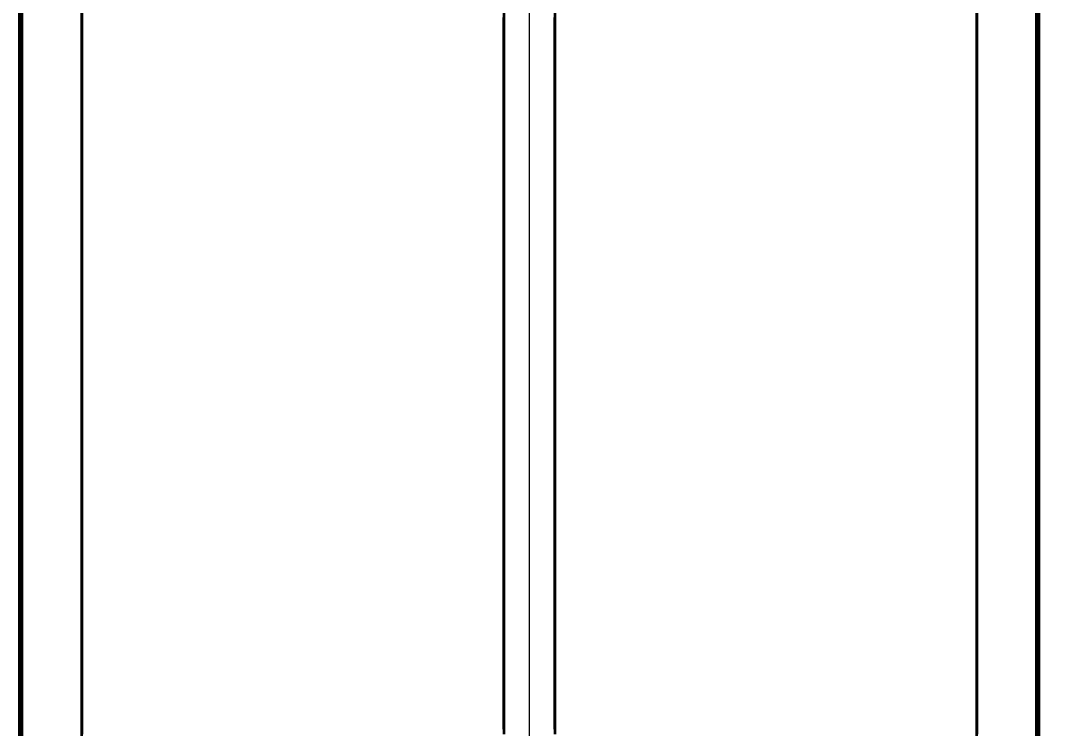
# Model space of a CAD drawing. Header units: millimetres. Extents: x 0 to 2208, y 0 to 420.
# Drawn here: x 67.88 to 72.97, y 68.21 to 71.69 of the extents above; entities that cross this region are included whole.
import ezdxf

# ---------------------------------------------------------------- set-up
doc = ezdxf.new("R2010")
doc.units = ezdxf.units.MM
doc.linetypes.add('IRAM-E-TRAZOS', pattern=[5, 4, -1])
for name, color, linetype, lineweight in [('01-VISIBLE', 7, 'CONTINUOUS', 70), ('02-OCULTA', 4, 'IRAM-E-TRAZOS', 35), ('04-COTA', 3, 'CONTINUOUS', 18)]:
    doc.layers.add(name, color=color, linetype=linetype, lineweight=lineweight)
doc.styles.add('ISO3098', font='isocpeur.ttf')
doc.dimstyles.new('FLAMA-IRAM', dxfattribs={"dimtxt": 3.5, "dimasz": 3.5, "dimexe": 2, "dimexo": 1.5, "dimgap": 1, "dimtad": 1, "dimdec": 1, "dimtxsty": 'ISO3098', "dimblk": 'IRAM_FLECHA', "dimblk1": 'IRAM_FLECHA', "dimblk2": 'IRAM_FLECHA', "dimcen": 2.5, "dimclrd": 256, "dimclre": 256, "dimclrt": 256, "dimazin": 3, "dimtfac": 1, "dimtmove": 0, "dimatfit": 3, "dimlwd": 18, "dimlwe": 18})

# ---------------------------------------------------------------- blocks, each defined once
blk = doc.blocks.new('IRAM_FLECHA')
blk.add_solid([(0, 0), (-1, 0.125), (-1, -0.125)])

msp = doc.modelspace()

# ---------------------------------------------------------------- linework, layer by layer
at = {"layer": '01-VISIBLE'}
for points in [[(67.8841, 68.1591), (67.8841, 68.2341), (67.8841, 68.3091), (67.8841, 68.3841), (67.8841, 68.4591), (67.8841, 68.5341), (67.8841, 68.6091), (67.8841, 68.6841), (67.8841, 68.7591), (67.8841, 68.8341), (67.8841, 68.9091), (67.8841, 68.9841), (67.8841, 69.0591), (67.8841, 69.1341), (67.8841, 69.2091), (67.8841, 69.2841), (67.8841, 69.3591), (67.8841, 69.4341), (67.8841, 69.5091), (67.8841, 69.5841), (67.8841, 69.6591), (67.8841, 69.7341), (67.8841, 69.8091), (67.8841, 69.8841), (67.8841, 69.9591), (67.8841, 70.0341), (67.8841, 70.1091), (67.8841, 70.1841), (67.8841, 70.2591), (67.8841, 70.3341), (67.8841, 70.4091), (67.8841, 70.4841), (67.8841, 70.5591), (67.8841, 70.6341), (67.8841, 70.7091), (67.8841, 70.7841), (67.8841, 70.8591), (67.8841, 70.9341), (67.8841, 71.0091), (67.8841, 71.0841), (67.8841, 71.1591), (67.8841, 71.2341), (67.8841, 71.3091), (67.8841, 71.3841), (67.8841, 71.4591), (67.8841, 71.5341), (67.8841, 71.6091), (67.8841, 71.6841), (67.8841, 71.7591)], [(72.8841, 68.1591), (72.8841, 68.2341), (72.8841, 68.3091), (72.8841, 68.3841), (72.8841, 68.4591), (72.8841, 68.5341), (72.8841, 68.6091), (72.8841, 68.6841), (72.8841, 68.7591), (72.8841, 68.8341), (72.8841, 68.9091), (72.8841, 68.9841), (72.8841, 69.0591), (72.8841, 69.1341), (72.8841, 69.2091), (72.8841, 69.2841), (72.8841, 69.3591), (72.8841, 69.4341), (72.8841, 69.5091), (72.8841, 69.5841), (72.8841, 69.6591), (72.8841, 69.7341), (72.8841, 69.8091), (72.8841, 69.8841), (72.8841, 69.9591), (72.8841, 70.0341), (72.8841, 70.1091), (72.8841, 70.1841), (72.8841, 70.2591), (72.8841, 70.3341), (72.8841, 70.4091), (72.8841, 70.4841), (72.8841, 70.5591), (72.8841, 70.6341), (72.8841, 70.7091), (72.8841, 70.7841), (72.8841, 70.8591), (72.8841, 70.9341), (72.8841, 71.0091), (72.8841, 71.0841), (72.8841, 71.1591), (72.8841, 71.2341), (72.8841, 71.3091), (72.8841, 71.3841), (72.8841, 71.4591), (72.8841, 71.5341), (72.8841, 71.6091), (72.8841, 71.6841), (72.8841, 71.7591)]]:
    msp.add_lwpolyline(points, dxfattribs=at)
at = {"layer": '02-OCULTA'}
for points in [[(67.8841, 68.1741), (67.8841, 68.2281), (67.8841, 68.2821), (67.8841, 68.3361), (67.8841, 68.3901), (67.8841, 68.4441), (67.8841, 68.4981), (67.8841, 68.5521), (67.8841, 68.6061), (67.8841, 68.6601), (67.8841, 68.7141), (67.8841, 68.7681), (67.8841, 68.8221), (67.8841, 68.8761), (67.8841, 68.9301), (67.8841, 68.9841), (67.8841, 69.0381), (67.8841, 69.0921), (67.8841, 69.1461), (67.8841, 69.2001), (67.8841, 69.2541), (67.8841, 69.3081), (67.8841, 69.3621), (67.8841, 69.4161), (67.8841, 69.4701), (67.8841, 69.5241), (67.8841, 69.5781), (67.8841, 69.6321), (67.8841, 69.6861), (67.8841, 69.7401), (67.8841, 69.7941), (67.8841, 69.8481), (67.8841, 69.9021), (67.8841, 69.9561), (67.8841, 70.0101), (67.8841, 70.0641), (67.8841, 70.1181), (67.8841, 70.1721), (67.8841, 70.2261), (67.8841, 70.2801), (67.8841, 70.3341), (67.8841, 70.3881), (67.8841, 70.4421), (67.8841, 70.4961), (67.8841, 70.5501), (67.8841, 70.6041), (67.8841, 70.6581), (67.8841, 70.7121), (67.8841, 70.7661), (67.8841, 70.8201), (67.8841, 70.8741), (67.8841, 70.9281), (67.8841, 70.9821), (67.8841, 71.0361), (67.8841, 71.0901), (67.8841, 71.1441), (67.8841, 71.1981), (67.8841, 71.2521), (67.8841, 71.3061), (67.8841, 71.3601), (67.8841, 71.4141), (67.8841, 71.4681), (67.8841, 71.5221), (67.8841, 71.5761), (67.8841, 71.6301), (67.8841, 71.6841), (67.8841, 71.7381)], [(67.8841, 71.7341), (67.8841, 71.6841), (67.8841, 71.6341), (67.8841, 71.5841), (67.8841, 71.5341), (67.8841, 71.4841), (67.8841, 71.4341), (67.8841, 71.3841), (67.8841, 71.3341), (67.8841, 71.2841), (67.8841, 71.2341), (67.8841, 71.1841), (67.8841, 71.1341), (67.8841, 71.0841), (67.8841, 71.0341), (67.8841, 70.9841), (67.8841, 70.9341), (67.8841, 70.8841), (67.8841, 70.8341), (67.8841, 70.7841), (67.8841, 70.7341), (67.8841, 70.6841), (67.8841, 70.6341), (67.8841, 70.5841), (67.8841, 70.5341), (67.8841, 70.4841), (67.8841, 70.4341), (67.8841, 70.3841), (67.8841, 70.3341), (67.8841, 70.2841), (67.8841, 70.2341), (67.8841, 70.1841), (67.8841, 70.1341), (67.8841, 70.0841), (67.8841, 70.0341), (67.8841, 69.9841), (67.8841, 69.9341), (67.8841, 69.8841), (67.8841, 69.8341), (67.8841, 69.7841), (67.8841, 69.7341), (67.8841, 69.6841), (67.8841, 69.6341), (67.8841, 69.5841), (67.8841, 69.5341), (67.8841, 69.4841), (67.8841, 69.4341), (67.8841, 69.3841), (67.8841, 69.3341), (67.8841, 69.2841), (67.8841, 69.2341), (67.8841, 69.1841), (67.8841, 69.1341), (67.8841, 69.0841), (67.8841, 69.0341), (67.8841, 68.9841), (67.8841, 68.9341), (67.8841, 68.8841), (67.8841, 68.8341), (67.8841, 68.7841), (67.8841, 68.7341), (67.8841, 68.6841), (67.8841, 68.6341), (67.8841, 68.5841), (67.8841, 68.5341), (67.8841, 68.4841), (67.8841, 68.4341), (67.8841, 68.3841), (67.8841, 68.3341), (67.8841, 68.2841), (67.8841, 68.2341), (67.8841, 68.1841)], [(67.8841, 71.7341), (67.8841, 71.6841), (67.8841, 71.6341), (67.8841, 71.5841), (67.8841, 71.5341), (67.8841, 71.4841), (67.8841, 71.4341), (67.8841, 71.3841), (67.8841, 71.3341), (67.8841, 71.2841), (67.8841, 71.2341), (67.8841, 71.1841), (67.8841, 71.1341), (67.8841, 71.0841), (67.8841, 71.0341), (67.8841, 70.9841), (67.8841, 70.9341), (67.8841, 70.8841), (67.8841, 70.8341), (67.8841, 70.7841), (67.8841, 70.7341), (67.8841, 70.6841), (67.8841, 70.6341), (67.8841, 70.5841), (67.8841, 70.5341), (67.8841, 70.4841), (67.8841, 70.4341), (67.8841, 70.3841), (67.8841, 70.3341), (67.8841, 70.2841), (67.8841, 70.2341), (67.8841, 70.1841), (67.8841, 70.1341), (67.8841, 70.0841), (67.8841, 70.0341), (67.8841, 69.9841), (67.8841, 69.9341), (67.8841, 69.8841), (67.8841, 69.8341), (67.8841, 69.7841), (67.8841, 69.7341), (67.8841, 69.6841), (67.8841, 69.6341), (67.8841, 69.5841), (67.8841, 69.5341), (67.8841, 69.4841), (67.8841, 69.4341), (67.8841, 69.3841), (67.8841, 69.3341), (67.8841, 69.2841), (67.8841, 69.2341), (67.8841, 69.1841), (67.8841, 69.1341), (67.8841, 69.0841), (67.8841, 69.0341), (67.8841, 68.9841), (67.8841, 68.9341), (67.8841, 68.8841), (67.8841, 68.8341), (67.8841, 68.7841), (67.8841, 68.7341), (67.8841, 68.6841), (67.8841, 68.6341), (67.8841, 68.5841), (67.8841, 68.5341), (67.8841, 68.4841), (67.8841, 68.4341), (67.8841, 68.3841), (67.8841, 68.3341), (67.8841, 68.2841), (67.8841, 68.2341), (67.8841, 68.1841)], [(68.1841, 68.1741), (68.1841, 68.2281), (68.1841, 68.2821), (68.1841, 68.3361), (68.1841, 68.3901), (68.1841, 68.4441), (68.1841, 68.4981), (68.1841, 68.5521), (68.1841, 68.6061), (68.1841, 68.6601), (68.1841, 68.7141), (68.1841, 68.7681), (68.1841, 68.8221), (68.1841, 68.8761), (68.1841, 68.9301), (68.1841, 68.9841), (68.1841, 69.0381), (68.1841, 69.0921), (68.1841, 69.1461), (68.1841, 69.2001), (68.1841, 69.2541), (68.1841, 69.3081), (68.1841, 69.3621), (68.1841, 69.4161), (68.1841, 69.4701), (68.1841, 69.5241), (68.1841, 69.5781), (68.1841, 69.6321), (68.1841, 69.6861), (68.1841, 69.7401), (68.1841, 69.7941), (68.1841, 69.8481), (68.1841, 69.9021), (68.1841, 69.9561), (68.1841, 70.0101), (68.1841, 70.0641), (68.1841, 70.1181), (68.1841, 70.1721), (68.1841, 70.2261), (68.1841, 70.2801), (68.1841, 70.3341), (68.1841, 70.3881), (68.1841, 70.4421), (68.1841, 70.4961), (68.1841, 70.5501), (68.1841, 70.6041), (68.1841, 70.6581), (68.1841, 70.7121), (68.1841, 70.7661), (68.1841, 70.8201), (68.1841, 70.8741), (68.1841, 70.9281), (68.1841, 70.9821), (68.1841, 71.0361), (68.1841, 71.0901), (68.1841, 71.1441), (68.1841, 71.1981), (68.1841, 71.2521), (68.1841, 71.3061), (68.1841, 71.3601), (68.1841, 71.4141), (68.1841, 71.4681), (68.1841, 71.5221), (68.1841, 71.5761), (68.1841, 71.6301), (68.1841, 71.6841), (68.1841, 71.7381)], [(68.1841, 71.7341), (68.1841, 71.6841), (68.1841, 71.6341), (68.1841, 71.5841), (68.1841, 71.5341), (68.1841, 71.4841), (68.1841, 71.4341), (68.1841, 71.3841), (68.1841, 71.3341), (68.1841, 71.2841), (68.1841, 71.2341), (68.1841, 71.1841), (68.1841, 71.1341), (68.1841, 71.0841), (68.1841, 71.0341), (68.1841, 70.9841), (68.1841, 70.9341), (68.1841, 70.8841), (68.1841, 70.8341), (68.1841, 70.7841), (68.1841, 70.7341), (68.1841, 70.6841), (68.1841, 70.6341), (68.1841, 70.5841), (68.1841, 70.5341), (68.1841, 70.4841), (68.1841, 70.4341), (68.1841, 70.3841), (68.1841, 70.3341), (68.1841, 70.2841), (68.1841, 70.2341), (68.1841, 70.1841), (68.1841, 70.1341), (68.1841, 70.0841), (68.1841, 70.0341), (68.1841, 69.9841), (68.1841, 69.9341), (68.1841, 69.8841), (68.1841, 69.8341), (68.1841, 69.7841), (68.1841, 69.7341), (68.1841, 69.6841), (68.1841, 69.6341), (68.1841, 69.5841), (68.1841, 69.5341), (68.1841, 69.4841), (68.1841, 69.4341), (68.1841, 69.3841), (68.1841, 69.3341), (68.1841, 69.2841), (68.1841, 69.2341), (68.1841, 69.1841), (68.1841, 69.1341), (68.1841, 69.0841), (68.1841, 69.0341), (68.1841, 68.9841), (68.1841, 68.9341), (68.1841, 68.8841), (68.1841, 68.8341), (68.1841, 68.7841), (68.1841, 68.7341), (68.1841, 68.6841), (68.1841, 68.6341), (68.1841, 68.5841), (68.1841, 68.5341), (68.1841, 68.4841), (68.1841, 68.4341), (68.1841, 68.3841), (68.1841, 68.3341), (68.1841, 68.2841), (68.1841, 68.2341), (68.1841, 68.1841)], [(68.1841, 71.7341), (68.1841, 71.6841), (68.1841, 71.6341), (68.1841, 71.5841), (68.1841, 71.5341), (68.1841, 71.4841), (68.1841, 71.4341), (68.1841, 71.3841), (68.1841, 71.3341), (68.1841, 71.2841), (68.1841, 71.2341), (68.1841, 71.1841), (68.1841, 71.1341), (68.1841, 71.0841), (68.1841, 71.0341), (68.1841, 70.9841), (68.1841, 70.9341), (68.1841, 70.8841), (68.1841, 70.8341), (68.1841, 70.7841), (68.1841, 70.7341), (68.1841, 70.6841), (68.1841, 70.6341), (68.1841, 70.5841), (68.1841, 70.5341), (68.1841, 70.4841), (68.1841, 70.4341), (68.1841, 70.3841), (68.1841, 70.3341), (68.1841, 70.2841), (68.1841, 70.2341), (68.1841, 70.1841), (68.1841, 70.1341), (68.1841, 70.0841), (68.1841, 70.0341), (68.1841, 69.9841), (68.1841, 69.9341), (68.1841, 69.8841), (68.1841, 69.8341), (68.1841, 69.7841), (68.1841, 69.7341), (68.1841, 69.6841), (68.1841, 69.6341), (68.1841, 69.5841), (68.1841, 69.5341), (68.1841, 69.4841), (68.1841, 69.4341), (68.1841, 69.3841), (68.1841, 69.3341), (68.1841, 69.2841), (68.1841, 69.2341), (68.1841, 69.1841), (68.1841, 69.1341), (68.1841, 69.0841), (68.1841, 69.0341), (68.1841, 68.9841), (68.1841, 68.9341), (68.1841, 68.8841), (68.1841, 68.8341), (68.1841, 68.7841), (68.1841, 68.7341), (68.1841, 68.6841), (68.1841, 68.6341), (68.1841, 68.5841), (68.1841, 68.5341), (68.1841, 68.4841), (68.1841, 68.4341), (68.1841, 68.3841), (68.1841, 68.3341), (68.1841, 68.2841), (68.1841, 68.2341), (68.1841, 68.1841)], [(70.2591, 71.7341), (70.2591, 71.6841), (70.2591, 71.6341), (70.2591, 71.5841), (70.2591, 71.5341), (70.2591, 71.4841), (70.2591, 71.4341), (70.2591, 71.3841), (70.2591, 71.3341), (70.2591, 71.2841), (70.2591, 71.2341), (70.2591, 71.1841), (70.2591, 71.1341), (70.2591, 71.0841), (70.2591, 71.0341), (70.2591, 70.9841), (70.2591, 70.9341), (70.2591, 70.8841), (70.2591, 70.8341), (70.2591, 70.7841), (70.2591, 70.7341), (70.2591, 70.6841), (70.2591, 70.6341), (70.2591, 70.5841), (70.2591, 70.5341), (70.2591, 70.4841), (70.2591, 70.4341), (70.2591, 70.3841), (70.2591, 70.3341), (70.2591, 70.2841), (70.2591, 70.2341), (70.2591, 70.1841), (70.2591, 70.1341), (70.2591, 70.0841), (70.2591, 70.0341), (70.2591, 69.9841), (70.2591, 69.9341), (70.2591, 69.8841), (70.2591, 69.8341), (70.2591, 69.7841), (70.2591, 69.7341), (70.2591, 69.6841), (70.2591, 69.6341), (70.2591, 69.5841), (70.2591, 69.5341), (70.2591, 69.4841), (70.2591, 69.4341), (70.2591, 69.3841), (70.2591, 69.3341), (70.2591, 69.2841), (70.2591, 69.2341), (70.2591, 69.1841), (70.2591, 69.1341), (70.2591, 69.0841), (70.2591, 69.0341), (70.2591, 68.9841), (70.2591, 68.9341), (70.2591, 68.8841), (70.2591, 68.8341), (70.2591, 68.7841), (70.2591, 68.7341), (70.2591, 68.6841), (70.2591, 68.6341), (70.2591, 68.5841), (70.2591, 68.5341), (70.2591, 68.4841), (70.2591, 68.4341), (70.2591, 68.3841), (70.2591, 68.3341), (70.2591, 68.2841), (70.2591, 68.2341), (70.2591, 68.1841)], [(70.5091, 71.7341), (70.5091, 71.6841), (70.5091, 71.6341), (70.5091, 71.5841), (70.5091, 71.5341), (70.5091, 71.4841), (70.5091, 71.4341), (70.5091, 71.3841), (70.5091, 71.3341), (70.5091, 71.2841), (70.5091, 71.2341), (70.5091, 71.1841), (70.5091, 71.1341), (70.5091, 71.0841), (70.5091, 71.0341), (70.5091, 70.9841), (70.5091, 70.9341), (70.5091, 70.8841), (70.5091, 70.8341), (70.5091, 70.7841), (70.5091, 70.7341), (70.5091, 70.6841), (70.5091, 70.6341), (70.5091, 70.5841), (70.5091, 70.5341), (70.5091, 70.4841), (70.5091, 70.4341), (70.5091, 70.3841), (70.5091, 70.3341), (70.5091, 70.2841), (70.5091, 70.2341), (70.5091, 70.1841), (70.5091, 70.1341), (70.5091, 70.0841), (70.5091, 70.0341), (70.5091, 69.9841), (70.5091, 69.9341), (70.5091, 69.8841), (70.5091, 69.8341), (70.5091, 69.7841), (70.5091, 69.7341), (70.5091, 69.6841), (70.5091, 69.6341), (70.5091, 69.5841), (70.5091, 69.5341), (70.5091, 69.4841), (70.5091, 69.4341), (70.5091, 69.3841), (70.5091, 69.3341), (70.5091, 69.2841), (70.5091, 69.2341), (70.5091, 69.1841), (70.5091, 69.1341), (70.5091, 69.0841), (70.5091, 69.0341), (70.5091, 68.9841), (70.5091, 68.9341), (70.5091, 68.8841), (70.5091, 68.8341), (70.5091, 68.7841), (70.5091, 68.7341), (70.5091, 68.6841), (70.5091, 68.6341), (70.5091, 68.5841), (70.5091, 68.5341), (70.5091, 68.4841), (70.5091, 68.4341), (70.5091, 68.3841), (70.5091, 68.3341), (70.5091, 68.2841), (70.5091, 68.2341), (70.5091, 68.1841)], [(72.5841, 68.1741), (72.5841, 68.2281), (72.5841, 68.2821), (72.5841, 68.3361), (72.5841, 68.3901), (72.5841, 68.4441), (72.5841, 68.4981), (72.5841, 68.5521), (72.5841, 68.6061), (72.5841, 68.6601), (72.5841, 68.7141), (72.5841, 68.7681), (72.5841, 68.8221), (72.5841, 68.8761), (72.5841, 68.9301), (72.5841, 68.9841), (72.5841, 69.0381), (72.5841, 69.0921), (72.5841, 69.1461), (72.5841, 69.2001), (72.5841, 69.2541), (72.5841, 69.3081), (72.5841, 69.3621), (72.5841, 69.4161), (72.5841, 69.4701), (72.5841, 69.5241), (72.5841, 69.5781), (72.5841, 69.6321), (72.5841, 69.6861), (72.5841, 69.7401), (72.5841, 69.7941), (72.5841, 69.8481), (72.5841, 69.9021), (72.5841, 69.9561), (72.5841, 70.0101), (72.5841, 70.0641), (72.5841, 70.1181), (72.5841, 70.1721), (72.5841, 70.2261), (72.5841, 70.2801), (72.5841, 70.3341), (72.5841, 70.3881), (72.5841, 70.4421), (72.5841, 70.4961), (72.5841, 70.5501), (72.5841, 70.6041), (72.5841, 70.6581), (72.5841, 70.7121), (72.5841, 70.7661), (72.5841, 70.8201), (72.5841, 70.8741), (72.5841, 70.9281), (72.5841, 70.9821), (72.5841, 71.0361), (72.5841, 71.0901), (72.5841, 71.1441), (72.5841, 71.1981), (72.5841, 71.2521), (72.5841, 71.3061), (72.5841, 71.3601), (72.5841, 71.4141), (72.5841, 71.4681), (72.5841, 71.5221), (72.5841, 71.5761), (72.5841, 71.6301), (72.5841, 71.6841), (72.5841, 71.7381)], [(72.5841, 71.7341), (72.5841, 71.6841), (72.5841, 71.6341), (72.5841, 71.5841), (72.5841, 71.5341), (72.5841, 71.4841), (72.5841, 71.4341), (72.5841, 71.3841), (72.5841, 71.3341), (72.5841, 71.2841), (72.5841, 71.2341), (72.5841, 71.1841), (72.5841, 71.1341), (72.5841, 71.0841), (72.5841, 71.0341), (72.5841, 70.9841), (72.5841, 70.9341), (72.5841, 70.8841), (72.5841, 70.8341), (72.5841, 70.7841), (72.5841, 70.7341), (72.5841, 70.6841), (72.5841, 70.6341), (72.5841, 70.5841), (72.5841, 70.5341), (72.5841, 70.4841), (72.5841, 70.4341), (72.5841, 70.3841), (72.5841, 70.3341), (72.5841, 70.2841), (72.5841, 70.2341), (72.5841, 70.1841), (72.5841, 70.1341), (72.5841, 70.0841), (72.5841, 70.0341), (72.5841, 69.9841), (72.5841, 69.9341), (72.5841, 69.8841), (72.5841, 69.8341), (72.5841, 69.7841), (72.5841, 69.7341), (72.5841, 69.6841), (72.5841, 69.6341), (72.5841, 69.5841), (72.5841, 69.5341), (72.5841, 69.4841), (72.5841, 69.4341), (72.5841, 69.3841), (72.5841, 69.3341), (72.5841, 69.2841), (72.5841, 69.2341), (72.5841, 69.1841), (72.5841, 69.1341), (72.5841, 69.0841), (72.5841, 69.0341), (72.5841, 68.9841), (72.5841, 68.9341), (72.5841, 68.8841), (72.5841, 68.8341), (72.5841, 68.7841), (72.5841, 68.7341), (72.5841, 68.6841), (72.5841, 68.6341), (72.5841, 68.5841), (72.5841, 68.5341), (72.5841, 68.4841), (72.5841, 68.4341), (72.5841, 68.3841), (72.5841, 68.3341), (72.5841, 68.2841), (72.5841, 68.2341), (72.5841, 68.1841)], [(72.5841, 71.7341), (72.5841, 71.6841), (72.5841, 71.6341), (72.5841, 71.5841), (72.5841, 71.5341), (72.5841, 71.4841), (72.5841, 71.4341), (72.5841, 71.3841), (72.5841, 71.3341), (72.5841, 71.2841), (72.5841, 71.2341), (72.5841, 71.1841), (72.5841, 71.1341), (72.5841, 71.0841), (72.5841, 71.0341), (72.5841, 70.9841), (72.5841, 70.9341), (72.5841, 70.8841), (72.5841, 70.8341), (72.5841, 70.7841), (72.5841, 70.7341), (72.5841, 70.6841), (72.5841, 70.6341), (72.5841, 70.5841), (72.5841, 70.5341), (72.5841, 70.4841), (72.5841, 70.4341), (72.5841, 70.3841), (72.5841, 70.3341), (72.5841, 70.2841), (72.5841, 70.2341), (72.5841, 70.1841), (72.5841, 70.1341), (72.5841, 70.0841), (72.5841, 70.0341), (72.5841, 69.9841), (72.5841, 69.9341), (72.5841, 69.8841), (72.5841, 69.8341), (72.5841, 69.7841), (72.5841, 69.7341), (72.5841, 69.6841), (72.5841, 69.6341), (72.5841, 69.5841), (72.5841, 69.5341), (72.5841, 69.4841), (72.5841, 69.4341), (72.5841, 69.3841), (72.5841, 69.3341), (72.5841, 69.2841), (72.5841, 69.2341), (72.5841, 69.1841), (72.5841, 69.1341), (72.5841, 69.0841), (72.5841, 69.0341), (72.5841, 68.9841), (72.5841, 68.9341), (72.5841, 68.8841), (72.5841, 68.8341), (72.5841, 68.7841), (72.5841, 68.7341), (72.5841, 68.6841), (72.5841, 68.6341), (72.5841, 68.5841), (72.5841, 68.5341), (72.5841, 68.4841), (72.5841, 68.4341), (72.5841, 68.3841), (72.5841, 68.3341), (72.5841, 68.2841), (72.5841, 68.2341), (72.5841, 68.1841)], [(72.8841, 68.1741), (72.8841, 68.2281), (72.8841, 68.2821), (72.8841, 68.3361), (72.8841, 68.3901), (72.8841, 68.4441), (72.8841, 68.4981), (72.8841, 68.5521), (72.8841, 68.6061), (72.8841, 68.6601), (72.8841, 68.7141), (72.8841, 68.7681), (72.8841, 68.8221), (72.8841, 68.8761), (72.8841, 68.9301), (72.8841, 68.9841), (72.8841, 69.0381), (72.8841, 69.0921), (72.8841, 69.1461), (72.8841, 69.2001), (72.8841, 69.2541), (72.8841, 69.3081), (72.8841, 69.3621), (72.8841, 69.4161), (72.8841, 69.4701), (72.8841, 69.5241), (72.8841, 69.5781), (72.8841, 69.6321), (72.8841, 69.6861), (72.8841, 69.7401), (72.8841, 69.7941), (72.8841, 69.8481), (72.8841, 69.9021), (72.8841, 69.9561), (72.8841, 70.0101), (72.8841, 70.0641), (72.8841, 70.1181), (72.8841, 70.1721), (72.8841, 70.2261), (72.8841, 70.2801), (72.8841, 70.3341), (72.8841, 70.3881), (72.8841, 70.4421), (72.8841, 70.4961), (72.8841, 70.5501), (72.8841, 70.6041), (72.8841, 70.6581), (72.8841, 70.7121), (72.8841, 70.7661), (72.8841, 70.8201), (72.8841, 70.8741), (72.8841, 70.9281), (72.8841, 70.9821), (72.8841, 71.0361), (72.8841, 71.0901), (72.8841, 71.1441), (72.8841, 71.1981), (72.8841, 71.2521), (72.8841, 71.3061), (72.8841, 71.3601), (72.8841, 71.4141), (72.8841, 71.4681), (72.8841, 71.5221), (72.8841, 71.5761), (72.8841, 71.6301), (72.8841, 71.6841), (72.8841, 71.7381)], [(72.8841, 71.7341), (72.8841, 71.6841), (72.8841, 71.6341), (72.8841, 71.5841), (72.8841, 71.5341), (72.8841, 71.4841), (72.8841, 71.4341), (72.8841, 71.3841), (72.8841, 71.3341), (72.8841, 71.2841), (72.8841, 71.2341), (72.8841, 71.1841), (72.8841, 71.1341), (72.8841, 71.0841), (72.8841, 71.0341), (72.8841, 70.9841), (72.8841, 70.9341), (72.8841, 70.8841), (72.8841, 70.8341), (72.8841, 70.7841), (72.8841, 70.7341), (72.8841, 70.6841), (72.8841, 70.6341), (72.8841, 70.5841), (72.8841, 70.5341), (72.8841, 70.4841), (72.8841, 70.4341), (72.8841, 70.3841), (72.8841, 70.3341), (72.8841, 70.2841), (72.8841, 70.2341), (72.8841, 70.1841), (72.8841, 70.1341), (72.8841, 70.0841), (72.8841, 70.0341), (72.8841, 69.9841), (72.8841, 69.9341), (72.8841, 69.8841), (72.8841, 69.8341), (72.8841, 69.7841), (72.8841, 69.7341), (72.8841, 69.6841), (72.8841, 69.6341), (72.8841, 69.5841), (72.8841, 69.5341), (72.8841, 69.4841), (72.8841, 69.4341), (72.8841, 69.3841), (72.8841, 69.3341), (72.8841, 69.2841), (72.8841, 69.2341), (72.8841, 69.1841), (72.8841, 69.1341), (72.8841, 69.0841), (72.8841, 69.0341), (72.8841, 68.9841), (72.8841, 68.9341), (72.8841, 68.8841), (72.8841, 68.8341), (72.8841, 68.7841), (72.8841, 68.7341), (72.8841, 68.6841), (72.8841, 68.6341), (72.8841, 68.5841), (72.8841, 68.5341), (72.8841, 68.4841), (72.8841, 68.4341), (72.8841, 68.3841), (72.8841, 68.3341), (72.8841, 68.2841), (72.8841, 68.2341), (72.8841, 68.1841)], [(72.8841, 71.7341), (72.8841, 71.6841), (72.8841, 71.6341), (72.8841, 71.5841), (72.8841, 71.5341), (72.8841, 71.4841), (72.8841, 71.4341), (72.8841, 71.3841), (72.8841, 71.3341), (72.8841, 71.2841), (72.8841, 71.2341), (72.8841, 71.1841), (72.8841, 71.1341), (72.8841, 71.0841), (72.8841, 71.0341), (72.8841, 70.9841), (72.8841, 70.9341), (72.8841, 70.8841), (72.8841, 70.8341), (72.8841, 70.7841), (72.8841, 70.7341), (72.8841, 70.6841), (72.8841, 70.6341), (72.8841, 70.5841), (72.8841, 70.5341), (72.8841, 70.4841), (72.8841, 70.4341), (72.8841, 70.3841), (72.8841, 70.3341), (72.8841, 70.2841), (72.8841, 70.2341), (72.8841, 70.1841), (72.8841, 70.1341), (72.8841, 70.0841), (72.8841, 70.0341), (72.8841, 69.9841), (72.8841, 69.9341), (72.8841, 69.8841), (72.8841, 69.8341), (72.8841, 69.7841), (72.8841, 69.7341), (72.8841, 69.6841), (72.8841, 69.6341), (72.8841, 69.5841), (72.8841, 69.5341), (72.8841, 69.4841), (72.8841, 69.4341), (72.8841, 69.3841), (72.8841, 69.3341), (72.8841, 69.2841), (72.8841, 69.2341), (72.8841, 69.1841), (72.8841, 69.1341), (72.8841, 69.0841), (72.8841, 69.0341), (72.8841, 68.9841), (72.8841, 68.9341), (72.8841, 68.8841), (72.8841, 68.8341), (72.8841, 68.7841), (72.8841, 68.7341), (72.8841, 68.6841), (72.8841, 68.6341), (72.8841, 68.5841), (72.8841, 68.5341), (72.8841, 68.4841), (72.8841, 68.4341), (72.8841, 68.3841), (72.8841, 68.3341), (72.8841, 68.2841), (72.8841, 68.2341), (72.8841, 68.1841)], [(68.1841, 68.2081), (68.1841, 68.2611), (68.1841, 68.3141), (68.1841, 68.3671), (68.1841, 68.4201), (68.1841, 68.4731), (68.1841, 68.5261), (68.1841, 68.5791), (68.1841, 68.6321), (68.1841, 68.6851), (68.1841, 68.7381), (68.1841, 68.7911), (68.1841, 68.8441), (68.1841, 68.8971), (68.1841, 68.9501), (68.1841, 69.0031), (68.1841, 69.0561), (68.1841, 69.1091), (68.1841, 69.1621), (68.1841, 69.2151), (68.1841, 69.2681), (68.1841, 69.3211), (68.1841, 69.3741), (68.1841, 69.4271), (68.1841, 69.4801), (68.1841, 69.5331), (68.1841, 69.5861), (68.1841, 69.6391), (68.1841, 69.6921), (68.1841, 69.7451), (68.1841, 69.7981), (68.1841, 69.8511), (68.1841, 69.9041), (68.1841, 69.9571), (68.1841, 70.0101), (68.1841, 70.0631), (68.1841, 70.1161), (68.1841, 70.1691), (68.1841, 70.2221), (68.1841, 70.2751), (68.1841, 70.3281), (68.1841, 70.3811), (68.1841, 70.4341), (68.1841, 70.4871), (68.1841, 70.5401), (68.1841, 70.5931), (68.1841, 70.6461), (68.1841, 70.6991), (68.1841, 70.7521), (68.1841, 70.8051), (68.1841, 70.8581), (68.1841, 70.9111), (68.1841, 70.9641), (68.1841, 71.0171), (68.1841, 71.0701), (68.1841, 71.1231), (68.1841, 71.1761), (68.1841, 71.2291), (68.1841, 71.2821), (68.1841, 71.3351), (68.1841, 71.3881), (68.1841, 71.4411), (68.1841, 71.4941), (68.1841, 71.5471), (68.1841, 71.6001), (68.1841, 71.6531), (68.1841, 71.7061)], [(70.2591, 68.2081), (70.2591, 68.2611), (70.2591, 68.3141), (70.2591, 68.3671), (70.2591, 68.4201), (70.2591, 68.4731), (70.2591, 68.5261), (70.2591, 68.5791), (70.2591, 68.6321), (70.2591, 68.6851), (70.2591, 68.7381), (70.2591, 68.7911), (70.2591, 68.8441), (70.2591, 68.8971), (70.2591, 68.9501), (70.2591, 69.0031), (70.2591, 69.0561), (70.2591, 69.1091), (70.2591, 69.1621), (70.2591, 69.2151), (70.2591, 69.2681), (70.2591, 69.3211), (70.2591, 69.3741), (70.2591, 69.4271), (70.2591, 69.4801), (70.2591, 69.5331), (70.2591, 69.5861), (70.2591, 69.6391), (70.2591, 69.6921), (70.2591, 69.7451), (70.2591, 69.7981), (70.2591, 69.8511), (70.2591, 69.9041), (70.2591, 69.9571), (70.2591, 70.0101), (70.2591, 70.0631), (70.2591, 70.1161), (70.2591, 70.1691), (70.2591, 70.2221), (70.2591, 70.2751), (70.2591, 70.3281), (70.2591, 70.3811), (70.2591, 70.4341), (70.2591, 70.4871), (70.2591, 70.5401), (70.2591, 70.5931), (70.2591, 70.6461), (70.2591, 70.6991), (70.2591, 70.7521), (70.2591, 70.8051), (70.2591, 70.8581), (70.2591, 70.9111), (70.2591, 70.9641), (70.2591, 71.0171), (70.2591, 71.0701), (70.2591, 71.1231), (70.2591, 71.1761), (70.2591, 71.2291), (70.2591, 71.2821), (70.2591, 71.3351), (70.2591, 71.3881), (70.2591, 71.4411), (70.2591, 71.4941), (70.2591, 71.5471), (70.2591, 71.6001), (70.2591, 71.6531), (70.2591, 71.7061)], [(70.5091, 68.2081), (70.5091, 68.2611), (70.5091, 68.3141), (70.5091, 68.3671), (70.5091, 68.4201), (70.5091, 68.4731), (70.5091, 68.5261), (70.5091, 68.5791), (70.5091, 68.6321), (70.5091, 68.6851), (70.5091, 68.7381), (70.5091, 68.7911), (70.5091, 68.8441), (70.5091, 68.8971), (70.5091, 68.9501), (70.5091, 69.0031), (70.5091, 69.0561), (70.5091, 69.1091), (70.5091, 69.1621), (70.5091, 69.2151), (70.5091, 69.2681), (70.5091, 69.3211), (70.5091, 69.3741), (70.5091, 69.4271), (70.5091, 69.4801), (70.5091, 69.5331), (70.5091, 69.5861), (70.5091, 69.6391), (70.5091, 69.6921), (70.5091, 69.7451), (70.5091, 69.7981), (70.5091, 69.8511), (70.5091, 69.9041), (70.5091, 69.9571), (70.5091, 70.0101), (70.5091, 70.0631), (70.5091, 70.1161), (70.5091, 70.1691), (70.5091, 70.2221), (70.5091, 70.2751), (70.5091, 70.3281), (70.5091, 70.3811), (70.5091, 70.4341), (70.5091, 70.4871), (70.5091, 70.5401), (70.5091, 70.5931), (70.5091, 70.6461), (70.5091, 70.6991), (70.5091, 70.7521), (70.5091, 70.8051), (70.5091, 70.8581), (70.5091, 70.9111), (70.5091, 70.9641), (70.5091, 71.0171), (70.5091, 71.0701), (70.5091, 71.1231), (70.5091, 71.1761), (70.5091, 71.2291), (70.5091, 71.2821), (70.5091, 71.3351), (70.5091, 71.3881), (70.5091, 71.4411), (70.5091, 71.4941), (70.5091, 71.5471), (70.5091, 71.6001), (70.5091, 71.6531), (70.5091, 71.7061)], [(72.5841, 68.2081), (72.5841, 68.2611), (72.5841, 68.3141), (72.5841, 68.3671), (72.5841, 68.4201), (72.5841, 68.4731), (72.5841, 68.5261), (72.5841, 68.5791), (72.5841, 68.6321), (72.5841, 68.6851), (72.5841, 68.7381), (72.5841, 68.7911), (72.5841, 68.8441), (72.5841, 68.8971), (72.5841, 68.9501), (72.5841, 69.0031), (72.5841, 69.0561), (72.5841, 69.1091), (72.5841, 69.1621), (72.5841, 69.2151), (72.5841, 69.2681), (72.5841, 69.3211), (72.5841, 69.3741), (72.5841, 69.4271), (72.5841, 69.4801), (72.5841, 69.5331), (72.5841, 69.5861), (72.5841, 69.6391), (72.5841, 69.6921), (72.5841, 69.7451), (72.5841, 69.7981), (72.5841, 69.8511), (72.5841, 69.9041), (72.5841, 69.9571), (72.5841, 70.0101), (72.5841, 70.0631), (72.5841, 70.1161), (72.5841, 70.1691), (72.5841, 70.2221), (72.5841, 70.2751), (72.5841, 70.3281), (72.5841, 70.3811), (72.5841, 70.4341), (72.5841, 70.4871), (72.5841, 70.5401), (72.5841, 70.5931), (72.5841, 70.6461), (72.5841, 70.6991), (72.5841, 70.7521), (72.5841, 70.8051), (72.5841, 70.8581), (72.5841, 70.9111), (72.5841, 70.9641), (72.5841, 71.0171), (72.5841, 71.0701), (72.5841, 71.1231), (72.5841, 71.1761), (72.5841, 71.2291), (72.5841, 71.2821), (72.5841, 71.3351), (72.5841, 71.3881), (72.5841, 71.4411), (72.5841, 71.4941), (72.5841, 71.5471), (72.5841, 71.6001), (72.5841, 71.6531), (72.5841, 71.7061)]]:
    msp.add_lwpolyline(points, dxfattribs=at)

# ---------------------------------------------------------------- dimensions: what is measured, and where the dimension line sits
at = {"layer": '04-COTA'}
msp.add_linear_dim(base=(70.3841, 41.7341), p1=(70.3841, 75.7341), p2=(110.5841, 75.7341), dimstyle='FLAMA-IRAM', override={"dimlfac": 10, "dimpost": 'trocha <>'}, dxfattribs=at).render()

doc.saveas('drawing.dxf')
